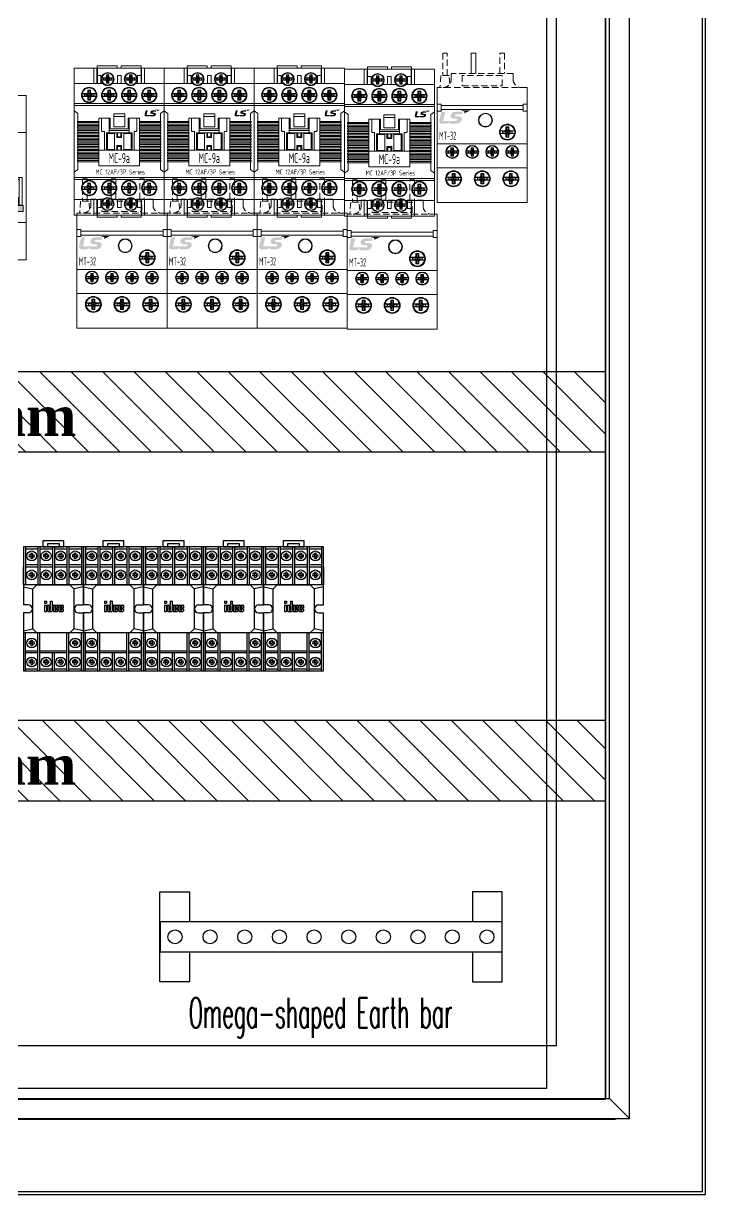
# Model space of a CAD drawing. Header units: millimetres. Extents: x 0 to 3565, y 0 to 2487.
# Drawn here: x 2651 to 2992, y 1185 to 1770 of the extents above; entities that cross this region are included whole.
import ezdxf
from ezdxf.enums import TextEntityAlignment as Align

# ---------------------------------------------------------------- set-up
doc = ezdxf.new("R2010")
doc.units = ezdxf.units.MM
doc.linetypes.add('HIDDEN', pattern=[9.525, 6.35, -3.175])
doc.linetypes.add('SOLID', pattern=[0])
for name, color, linetype in [('2', 2, 'Continuous'), ('DIM', 253, 'Continuous'), ('LAYER1$C$L1', 3, 'SOLID')]:
    doc.layers.add(name, color=color, linetype=linetype)
doc.layers.add('hw_Text', color=7, linetype='Continuous', lineweight=13)
doc.styles.add('RR', font='romans.shx', dxfattribs={"width": 0.5})
doc.styles.add('Tahoma', font='timesbd.ttf', dxfattribs={"height": 50})
doc.styles.add('WD_IEC', font='isocp2.shx')

# ---------------------------------------------------------------- blocks, each defined once
blk = doc.blocks.new('Vis MC LS')
at = {"color": 8, "linetype": 'ByBlock', "lineweight": 9, "ltscale": 0.25}
for points in [[(-1.98, 0.48), (-2.93, 0.48, 0.040624), (-2.97, 0, 0.040624), (-2.93, -0.48), (-1.98, -0.48)], [(1.9, 0.4), (1.98, 0.48), (2.93, 0.48, 0.010278), (2.91, 0.6), (1.1, 0.6, -0.421433), (0.6, 1.1), (0.6, 2.1), (0, 2.1), (-0.6, 2.1), (-0.6, 1.1, -0.421433), (-1.1, 0.6), (-2.91, 0.6, 0.010278), (-2.93, 0.48), (-1.98, 0.48), (-1.9, 0.4), (-1.9, 0), (-1.9, -0.4), (-1.98, -0.48), (-2.93, -0.48, 0.010278), (-2.91, -0.6), (-1.1, -0.6, -0.421433), (-0.6, -1.1), (-0.6, -2.1), (0, -2.1), (0.6, -2.1), (0.6, -1.1, -0.421433), (1.1, -0.6), (2.91, -0.6, 0.010278), (2.93, -0.48), (1.98, -0.48), (1.9, -0.4), (1.9, 0)], [(1.9, 0), (1.9, 0.4), (0.6, 0.4, -0.396442), (0.4, 0.6), (0.4, 1.9), (-0.4, 1.9), (-0.4, 0.6, -0.396442), (-0.6, 0.4), (-1.9, 0.4), (-1.9, 0), (-1.9, -0.4), (-0.6, -0.4, -0.396442), (-0.4, -0.6), (-0.4, -1.9), (0.4, -1.9), (0.4, -0.6, -0.396442), (0.6, -0.4), (1.9, -0.4)], [(2.93, 0.48), (1.98, 0.48), (1.98, -0.48), (2.93, -0.48, 0.040624), (2.97, 0, 0.040624)]]:
    blk.add_lwpolyline(points, format="xyb", close=True, dxfattribs=at)
for points in [[(-1.98, 0.48), (-1.9, 0.4), (1.9, -0.4), (1.98, -0.48), (1.98, 0.48), (1.9, 0.4), (-1.9, -0.4), (-1.98, -0.48), (-1.98, 0.48)], [(-0.6, 2.1), (-0.4, 1.9), (0.4, -1.9), (0.6, -2.1), (-0.6, -2.1), (-0.4, -1.9), (0.4, 1.9), (0.6, 2.1), (-0.6, 2.1)]]:
    blk.add_lwpolyline(points, dxfattribs=at)
for radius in [3.25, 3]:
    blk.add_circle((0, 0), radius, dxfattribs=at)
blk = doc.blocks.new('*U13000')
h = blk.add_hatch(color=152)
edge = h.paths.add_edge_path()
edge.add_spline(control_points=[(8.564, 2.4685), (8.9563, 2.4685), (9.1808, 2.3695), (9.1808, 2.1071), (9.1808, 1.9364), (9.0647, 1.7112), (8.9598, 1.6289), (8.7187, 1.4434), (8.5071, 1.4239), (7.3804, 1.4239), (7.3804, 1.4239), (1.9845, 1.4239), (1.9845, 1.4239), (1.9845, 1.4239), (3.0765, 6), (3.0765, 6), (3.0765, 6), (1.2699, 6), (1.2699, 6), (1.1455, 6), (1.099, 5.9656), (1.0613, 5.8181), (1.0613, 5.8181), (0.0442, 1.6058), (0.0442, 1.6058), (-0.1471, 0.7691), (0.2857, 0), (1.2486, 0), (2.2111, 0), (2.7619, 0), (3.5799, 0), (4.1541, 0), (4.8861, 0.4936), (5.2879, 1.0618), (5.3385, 1.1329), (5.4271, 1.146), (5.3916, 0.9943), (5.3208, 0.6944), (5.236, 0.3324), (5.2144, 0.2429), (5.1738, 0.067), (5.266, 0), (5.3495, 0), (5.3495, 0), (7.4326, 0), (8.0953, 0), (10.4251, 0), (11.3139, 1.1151), (11.4147, 2.4436), (11.4656, 3.1179), (10.9845, 3.6322), (9.6483, 3.6322), (9.6483, 3.6322), (8.9865, 3.6322), (8.6221, 3.6322), (8.2547, 3.6322), (7.8802, 3.7638), (7.8802, 4.0914), (7.8802, 4.4268), (8.308, 4.7296), (8.8585, 4.7296), (8.8585, 4.7296), (11.3596, 4.7296), (11.3596, 4.7296), (11.3596, 4.7296), (11.5587, 5.5206), (11.6019, 5.7037), (11.6558, 5.9342), (11.5877, 6), (11.4182, 6), (11.4182, 6), (8.3288, 6), (8.3288, 6), (6.5328, 6), (5.7269, 4.8013), (5.7269, 3.9445), (5.7269, 3.0871), (6.4178, 2.4697), (8.1984, 2.4697), (8.1984, 2.4697), (8.564, 2.4685), (8.564, 2.4685)], knot_values=[0, 0, 0, 0, 1, 1, 1, 2, 2, 2, 3, 3, 3, 4, 4, 4, 5, 5, 5, 6, 6, 6, 7, 7, 7, 8, 8, 8, 9, 9, 9, 10, 10, 10, 11, 11, 11, 12, 12, 12, 13, 13, 13, 14, 14, 14, 15, 15, 15, 16, 16, 16, 17, 17, 17, 18, 18, 18, 19, 19, 19, 20, 20, 20, 21, 21, 21, 22, 22, 22, 23, 23, 23, 24, 24, 24, 25, 25, 25, 26, 26, 26, 27, 27, 27, 27], degree=3, periodic=0)
h = blk.add_hatch(color=10)
edge = h.paths.add_edge_path()
edge.add_spline(control_points=[(10.5597, 6.7227), (10.5597, 6.7227), (15.5292, 6.7227), (15.5292, 6.7227), (15.5292, 6.7227), (12.5227, 5.194), (12.5227, 5.194), (12.5227, 5.194), (12.6282, 5.6846), (12.6608, 5.831), (12.6957, 5.9856), (12.6412, 6.0887), (12.451, 6.1474), (12.2549, 6.2072), (10.5597, 6.7227), (10.5597, 6.7227)], knot_values=[0, 0, 0, 0, 1, 1, 1, 2, 2, 2, 3, 3, 3, 4, 4, 4, 5, 5, 5, 5], degree=3, periodic=0)
at = {"layer": 'Defpoints', "color": 2, "linetype": 'ByBlock', "lineweight": 9}
blk.add_line((5.7544, 3), (5.7544, 3), dxfattribs=at)
blk = doc.blocks.new('*U449')
at = {"color": 150, "linetype": 'ByBlock', "lineweight": 9, "ltscale": 0.5}
blk.add_line((12.3, -4.3), (32.7, -4.3), dxfattribs=at)
at = {"color": 0, "linetype": 'ByBlock', "lineweight": 18, "ltscale": 0.5}
blk.add_lwpolyline([(45, -36.75), (0, -36.75), (0, 36.75), (45, 36.75)], close=True, dxfattribs=at)
at = {"color": 0, "linetype": 'ByBlock', "lineweight": 9, "ltscale": 0.5}
for points in [[(11.6, 33), (13.4, 33), (13.4, 29), (11.6, 29), (11.6, 36.75), (11.4, 36.75), (11.4, 29), (9.9, 29), (9.9, 36.75)], [(33.4, 33), (31.6, 33), (31.6, 29), (33.4, 29), (33.4, 36.75), (33.6, 36.75), (33.6, 29), (35.1, 29), (35.1, 36.75)], [(12.3, 10.1), (1.64, 10.1), (1.64, 9.5), (12.3, 9.5), (12.3, 8.7), (1.64, 8.7), (1.64, 8.1), (12.3, 8.1), (12.3, 7.3), (1.64, 7.3), (1.64, 6.7), (12.3, 6.7), (12.3, 5.9), (1.64, 5.9), (1.64, 5.3), (12.3, 5.3), (12.3, 4.5), (1.64, 4.5), (1.64, 3.9), (12.3, 3.9), (12.3, 3.1), (1.64, 3.1), (1.64, 2.5), (12.3, 2.5), (12.3, 1.7), (1.64, 1.7), (1.64, 1.1), (12.3, 1.1), (12.3, 0.3), (1.64, 0.3), (1.64, -0.3), (12.3, -0.3), (12.3, -1.1), (1.64, -1.1), (1.64, -1.7), (12.3, -1.7), (12.3, -2.5), (1.64, -2.5), (1.64, -3.1), (12.3, -3.1), (12.3, -3.9), (1.64, -3.9), (1.64, -4.5), (12.3, -4.5), (12.3, -5.3), (1.64, -5.3), (1.64, -5.9), (12.3, -5.9), (12.3, -6.7), (1.64, -6.7), (1.64, -7.3), (12.3, -7.3), (12.3, -8.1), (1.64, -8.1), (1.64, -8.7), (12.3, -8.7), (12.3, -9.5), (1.64, -9.5), (1.64, -10.1), (12.3, -10.1)], [(32.7, 10.1), (43.36, 10.1), (43.36, 9.5), (32.7, 9.5), (32.7, 8.7), (43.36, 8.7), (43.36, 8.1), (32.7, 8.1), (32.7, 7.3), (43.36, 7.3), (43.36, 6.7), (32.7, 6.7), (32.7, 5.9), (43.36, 5.9), (43.36, 5.3), (32.7, 5.3), (32.7, 4.5), (43.36, 4.5), (43.36, 3.9), (32.7, 3.9), (32.7, 3.1), (43.36, 3.1), (43.36, 2.5), (32.7, 2.5), (32.7, 1.7), (43.36, 1.7), (43.36, 1.1), (32.7, 1.1), (32.7, 0.3), (43.36, 0.3), (43.36, -0.3), (32.7, -0.3), (32.7, -1.1), (43.36, -1.1), (43.36, -1.7), (32.7, -1.7), (32.7, -2.5), (43.36, -2.5), (43.36, -3.1), (32.7, -3.1), (32.7, -3.9), (43.36, -3.9), (43.36, -4.5), (32.7, -4.5), (32.7, -5.3), (43.36, -5.3), (43.36, -5.9), (32.7, -5.9), (32.7, -6.7), (43.36, -6.7), (43.36, -7.3), (32.7, -7.3), (32.7, -8.1), (43.36, -8.1), (43.36, -8.7), (32.7, -8.7), (32.7, -9.5), (43.36, -9.5), (43.36, -10.1), (32.7, -10.1)], [(11.6, -33), (13.4, -33), (13.4, -29), (11.6, -29), (11.6, -36.75), (11.4, -36.75), (11.4, -29), (9.9, -29), (9.9, -36.75)], [(33.4, -33), (31.6, -33), (31.6, -29), (33.4, -29), (33.4, -36.75), (33.6, -36.75), (33.6, -29), (35.1, -29), (35.1, -36.75)]]:
    blk.add_lwpolyline(points, dxfattribs=at)
at = {"color": 0, "linetype": 'ByBlock', "lineweight": 18, "ltscale": 0.5}
for points in [[(33.5, 36.75), (33.5, 37.75), (23.5, 37.75), (23.5, 36.75), (21.5, 36.75), (21.5, 37.75), (11.5, 37.75), (11.5, 36.75)], [(33.5, -36.75), (33.5, -37.75), (23.5, -37.75), (23.5, -36.75), (21.5, -36.75), (21.5, -37.75), (11.5, -37.75), (11.5, -36.75)]]:
    blk.add_lwpolyline(points, dxfattribs=at)
at = {"color": 0, "linetype": 'ByBlock', "lineweight": 9, "ltscale": 0.5}
blk.add_lwpolyline([(0, -29), (14.35, -29, -0.426401), (19.05, -29), (21.6, -29), (21.6, -33), (23.4, -33), (23.4, -29), (21.6, -29), (25.95, -29, -0.426401), (30.65, -29), (45, -29), (45, -15.31), (43.16, -14.01), (43.16, -10.1), (43.36, -10.1), (43.36, -9.5), (43.16, -9.5), (43.16, -8.7), (43.36, -8.7), (43.36, -8.1), (43.16, -8.1), (43.16, -7.3), (43.36, -7.3), (43.36, -6.7), (43.16, -6.7), (43.16, -5.9), (43.36, -5.9), (43.36, -5.3), (43.16, -5.3), (43.16, -4.5), (43.36, -4.5), (43.36, -3.9), (43.16, -3.9), (43.16, -3.1), (43.36, -3.1), (43.36, -2.5), (43.16, -2.5), (43.16, -1.7), (43.36, -1.7), (43.36, -1.1), (43.16, -1.1), (43.16, -0.3), (43.36, -0.3), (43.36, 0), (43.36, 0.3), (43.16, 0.3), (43.16, 1.1), (43.36, 1.1), (43.36, 1.7), (43.16, 1.7), (43.16, 2.5), (43.36, 2.5), (43.36, 3.1), (43.16, 3.1), (43.16, 3.9), (43.36, 3.9), (43.36, 4.5), (43.16, 4.5), (43.16, 5.3), (43.36, 5.3), (43.36, 5.9), (43.16, 5.9), (43.16, 6.7), (43.36, 6.7), (43.36, 7.3), (43.16, 7.3), (43.16, 8.1), (43.36, 8.1), (43.36, 8.7), (43.16, 8.7), (43.16, 9.5), (43.36, 9.5), (43.36, 10.1), (43.16, 10.1), (43.16, 14.01), (45, 15.31), (45, 29), (30.65, 29, -0.426401), (25.95, 29), (21.6, 29), (23.4, 29), (23.4, 33), (21.6, 33), (21.6, 29), (19.05, 29, -0.426401), (14.35, 29), (0, 29), (0, 15.31), (1.84, 14.01), (1.84, 10.1), (1.64, 10.1), (1.64, 9.5), (1.84, 9.5), (1.84, 8.7), (1.64, 8.7), (1.64, 8.1), (1.84, 8.1), (1.84, 7.3), (1.64, 7.3), (1.64, 6.7), (1.84, 6.7), (1.84, 5.9), (1.64, 5.9), (1.64, 5.3), (1.84, 5.3), (1.84, 4.5), (1.64, 4.5), (1.64, 3.9), (1.84, 3.9), (1.84, 3.1), (1.64, 3.1), (1.64, 2.5), (1.84, 2.5), (1.84, 1.7), (1.64, 1.7), (1.64, 1.1), (1.84, 1.1), (1.84, 0.3), (1.64, 0.3), (1.64, 0), (1.64, -0.3), (1.84, -0.3), (1.84, -1.1), (1.64, -1.1), (1.64, -1.7), (1.84, -1.7), (1.84, -2.5), (1.64, -2.5), (1.64, -3.1), (1.84, -3.1), (1.84, -3.9), (1.64, -3.9), (1.64, -4.5), (1.84, -4.5), (1.84, -5.3), (1.64, -5.3), (1.64, -5.9), (1.84, -5.9), (1.84, -6.7), (1.64, -6.7), (1.64, -7.3), (1.84, -7.3), (1.84, -8.1), (1.64, -8.1), (1.64, -8.7), (1.84, -8.7), (1.84, -9.5), (1.64, -9.5), (1.64, -10.1), (1.84, -10.1), (1.84, -14.01), (0, -15.31)], format="xyb", close=True, dxfattribs=at)
for points in [[(0, 18), (45, 18), (45, 19), (0, 19)], [(0, -18), (45, -18), (45, -19), (0, -19)]]:
    blk.add_lwpolyline(points, close=True, dxfattribs=at)
at = {"color": 150, "linetype": 'ByBlock', "lineweight": 9, "ltscale": 0.5}
for points in [[(25.25, 12.5), (25.25, 13.9), (19.75, 13.9), (19.75, 12.5), (25.25, 12.5), (25.25, 7.3), (19.75, 7.3), (19.75, 12.5), (25.25, 12.5)], [(17.5, 11.7), (17.5, 4.3), (17.5, 5.5), (27.5, 5.5), (27.5, 4.3), (27.5, 11.7)], [(16.1, -4.3), (16.1, 4.3), (28.9, 4.3), (28.9, -4.3)], [(21.3, 4.3), (21.3, 2), (23.7, 2), (23.7, 4.3)], [(21.7, 4.3), (21.7, 2.4), (23.3, 2.4), (23.3, 4.3)], [(21.3, -4.3), (21.3, -2), (23.7, -2), (23.7, -4.3)], [(23.3, -4.3), (23.3, -2.4), (21.7, -2.4), (21.7, -4.3)]]:
    blk.add_lwpolyline(points, dxfattribs=at)
for points in [[(18, 6.4), (18, 11.7), (12.3, 11.7), (12.3, -12.2), (32.7, -12.2), (32.7, 11.7), (27, 11.7), (27, 6.4)], [(16.6, -4), (20.2, -4), (20.2, 4), (16.6, 4)], [(28.4, -4), (28.4, 4), (24.8, 4), (24.8, -4)]]:
    blk.add_lwpolyline(points, close=True, dxfattribs=at)
blk.add_lwpolyline([(13.65, 11.7), (13.65, 5.5, 0.414214), (14.15, 5), (15.1, 5), (15.1, -4.3), (29.9, -4.3), (29.9, 5), (30.85, 5, 0.414214), (31.35, 5.5), (31.35, 11.7)], format="xyb", dxfattribs=at)
at = {"color": 0, "linetype": 'ByBlock', "lineweight": 9, "ltscale": 0.5}
blk.add_blockref('Vis MC LS', (16.7, 31.25), dxfattribs=at)
at = {"color": 0, "linetype": 'ByBlock', "lineweight": 9, "ltscale": 0.5, "xscale": -1}
blk.add_blockref('Vis MC LS', (28.3, 31.25), dxfattribs=at)
at = {"color": 0, "linetype": 'ByBlock', "lineweight": 9, "ltscale": 0.5}
for name, p, xscale, yscale, zscale in [('Vis MC LS', (7.5, 23.25), 1.184615384615383, 1.184615384615383, 1.184615384615383), ('Vis MC LS', (17.5, 23.25), 1.184615384615383, 1.184615384615383, 1.184615384615383), ('Vis MC LS', (27.5, 23.25), -1.184615384615383, 1.184615384615383, 1.184615384615383), ('Vis MC LS', (37.5, 23.25), -1.184615384615383, 1.184615384615383, 1.184615384615383), ('*U13000', (35.15, 12.55), 0.5, 0.5, 0.5)]:
    blk.add_blockref(name, p, dxfattribs=dict(at, xscale=xscale, yscale=yscale, zscale=zscale))
at = {"color": 0, "linetype": 'ByBlock', "lineweight": 9, "ltscale": 0.5, "yscale": 1.184615384615383, "zscale": 1.184615384615383, "rotation": 180}
for p, xscale in [((7.5, -23.25), -1.184615384615383), ((17.5, -23.25), -1.184615384615383), ((27.5, -23.25), 1.184615384615383), ((37.5, -23.25), 1.184615384615383)]:
    blk.add_blockref('Vis MC LS', p, dxfattribs=dict(at, xscale=xscale))
at = {"color": 0, "linetype": 'ByBlock', "lineweight": 9, "ltscale": 0.5, "xscale": -1, "rotation": 180}
blk.add_blockref('Vis MC LS', (16.7, -31.25), dxfattribs=at)
at = {"color": 0, "linetype": 'ByBlock', "lineweight": 9, "ltscale": 0.5, "rotation": 180}
blk.add_blockref('Vis MC LS', (28.3, -31.25), dxfattribs=at)
at = {"color": 8, "linetype": 'ByBlock', "lineweight": 9, "ltscale": 0.5, "style": 'WD_IEC', "width": 0.75}
blk.add_text('MC 12AF/3P Series', height=2.5, dxfattribs=at).set_placement((23, -15.2), align=Align.MIDDLE_CENTER)
at = {"color": 1, "linetype": 'ByBlock', "lineweight": -2, "ltscale": 0.5, "style": 'WD_IEC', "width": 0.5, "flags": 12}
blk.add_attdef('TYPE', text='', height=5, dxfattribs=at).set_placement((22.5, -8.25), align=Align.MIDDLE_CENTER)
blk = doc.blocks.new('*U442')
h = blk.add_hatch(color=152)
edge = h.paths.add_edge_path()
edge.add_spline(control_points=[(8.564, 2.4685), (8.9563, 2.4685), (9.1808, 2.3695), (9.1808, 2.1071), (9.1808, 1.9364), (9.0647, 1.7112), (8.9598, 1.6289), (8.7187, 1.4434), (8.5071, 1.4239), (7.3804, 1.4239), (7.3804, 1.4239), (1.9845, 1.4239), (1.9845, 1.4239), (1.9845, 1.4239), (3.0765, 6), (3.0765, 6), (3.0765, 6), (1.2699, 6), (1.2699, 6), (1.1455, 6), (1.099, 5.9656), (1.0613, 5.8181), (1.0613, 5.8181), (0.0442, 1.6058), (0.0442, 1.6058), (-0.1471, 0.7691), (0.2857, 0), (1.2486, 0), (2.2111, 0), (2.7619, 0), (3.5799, 0), (4.1541, 0), (4.8861, 0.4936), (5.2879, 1.0618), (5.3385, 1.1329), (5.4271, 1.146), (5.3916, 0.9943), (5.3208, 0.6944), (5.236, 0.3324), (5.2144, 0.2429), (5.1738, 0.067), (5.266, 0), (5.3495, 0), (5.3495, 0), (7.4326, 0), (8.0953, 0), (10.4251, 0), (11.3139, 1.1151), (11.4147, 2.4436), (11.4656, 3.1179), (10.9845, 3.6322), (9.6483, 3.6322), (9.6483, 3.6322), (8.9865, 3.6322), (8.6221, 3.6322), (8.2547, 3.6322), (7.8802, 3.7638), (7.8802, 4.0914), (7.8802, 4.4268), (8.308, 4.7296), (8.8585, 4.7296), (8.8585, 4.7296), (11.3596, 4.7296), (11.3596, 4.7296), (11.3596, 4.7296), (11.5587, 5.5206), (11.6019, 5.7037), (11.6558, 5.9342), (11.5877, 6), (11.4182, 6), (11.4182, 6), (8.3288, 6), (8.3288, 6), (6.5328, 6), (5.7269, 4.8013), (5.7269, 3.9445), (5.7269, 3.0871), (6.4178, 2.4697), (8.1984, 2.4697), (8.1984, 2.4697), (8.564, 2.4685), (8.564, 2.4685)], knot_values=[0, 0, 0, 0, 1, 1, 1, 2, 2, 2, 3, 3, 3, 4, 4, 4, 5, 5, 5, 6, 6, 6, 7, 7, 7, 8, 8, 8, 9, 9, 9, 10, 10, 10, 11, 11, 11, 12, 12, 12, 13, 13, 13, 14, 14, 14, 15, 15, 15, 16, 16, 16, 17, 17, 17, 18, 18, 18, 19, 19, 19, 20, 20, 20, 21, 21, 21, 22, 22, 22, 23, 23, 23, 24, 24, 24, 25, 25, 25, 26, 26, 26, 27, 27, 27, 27], degree=3, periodic=0)
h = blk.add_hatch(color=10)
edge = h.paths.add_edge_path()
edge.add_spline(control_points=[(10.5597, 6.7227), (10.5597, 6.7227), (15.5292, 6.7227), (15.5292, 6.7227), (15.5292, 6.7227), (12.5227, 5.194), (12.5227, 5.194), (12.5227, 5.194), (12.6282, 5.6846), (12.6608, 5.831), (12.6957, 5.9856), (12.6412, 6.0887), (12.451, 6.1474), (12.2549, 6.2072), (10.5597, 6.7227), (10.5597, 6.7227)], knot_values=[0, 0, 0, 0, 1, 1, 1, 2, 2, 2, 3, 3, 3, 4, 4, 4, 5, 5, 5, 5], degree=3, periodic=0)
at = {"layer": 'Defpoints', "color": 2, "linetype": 'ByBlock', "lineweight": 9}
blk.add_line((5.7544, 3), (5.7544, 3), dxfattribs=at)
blk = doc.blocks.new('*U450')
at = {"color": 250, "linetype": 'HIDDEN', "lineweight": 9, "ltscale": 0.5}
for points in [[(5.05, 7), (5.05, 18.15), (2.75, 18.15), (2.75, 7)], [(19.35, 18.15), (19.35, 8), (19.35, 18.15), (17.05, 18.15), (17.05, 8), (17.05, 18.15)], [(31.35, 8), (31.35, 18.15), (33.65, 18.15), (33.65, 8)], [(6.29, 2.76), (5.95, 7), (1.85, 7), (1.37, 1)], [(45, 0), (45, 1), (0, 1), (0, 0)]]:
    blk.add_lwpolyline(points, dxfattribs=at)
blk.add_lwpolyline([(42, 1, -0.414214), (38, 5), (38, 8), (7, 8), (7, 5, -0.414214), (3, 1)], format="xyb", dxfattribs=at)
blk.add_lwpolyline([(12.5, 1.84), (32.5, 1.84), (32.5, 7.05), (12.5, 7.05)], close=True, dxfattribs=at)
at = {"color": 0, "linetype": 'ByBlock', "lineweight": 18}
blk.add_lwpolyline([(0, 0), (0, -56.4), (45, -56.4), (45, 0)], dxfattribs=at)
for points in [[(0.3, -10.75), (2, -10.75), (2, -7.25), (0.3, -7.25, 0.414214), (0, -7.55), (0, -10.45, 0.414214)], [(44.7, -10.75), (43, -10.75), (43, -7.25), (44.7, -7.25, -0.414214), (45, -7.55), (45, -10.45, -0.414214)]]:
    blk.add_lwpolyline(points, format="xyb", close=True, dxfattribs=at)
for points in [[(2, -10), (43, -10), (43, -8), (2, -8)], [(0, -39.1), (45, -39.1), (45, -27.1), (0, -27.1)]]:
    blk.add_lwpolyline(points, close=True, dxfattribs=at)
at = {"color": 8, "linetype": 'ByBlock', "lineweight": 9}
for radius in [3.5, 3.25]:
    blk.add_circle((24.1, -15.3), radius, dxfattribs=at)
at = {"color": 0, "linetype": 'ByBlock', "lineweight": 18}
blk.add_blockref('*U442', (1, -17.1), dxfattribs=at)
at = {"lineweight": 9, "xscale": 1.230769230769225, "yscale": 1.230769230769225, "zscale": 1.230769230769225}
for p in [(35.1, -21.3), (8.2, -44.6), (22.5, -44.6), (36.8, -44.6)]:
    blk.add_blockref('Vis MC LS', p, dxfattribs=at)
at = {"lineweight": 9}
for p in [(7.5, -31.2), (17.5, -31.2), (27.5, -31.2), (37.5, -31.2)]:
    blk.add_blockref('Vis MC LS', p, dxfattribs=at)
at = {"color": 1, "linetype": 'ByBlock', "lineweight": 18, "style": 'WD_IEC', "width": 0.5, "flags": 12}
blk.add_attdef('TYPE', (1, -25.1), '', height=4, dxfattribs=at)
blk = doc.blocks.new('*U481')
at = {"ltscale": 100}
h = blk.add_hatch(dxfattribs=at)
h.set_pattern_fill('ANSI31', color=253, scale=3.5, angle=-90, style=0)
h.set_pattern_definition([(315, (295, -0.0001), (7.85772, 7.85772), [])])
h.paths.add_polyline_path([(-102.5, 40), (-102.5, 0), (597.5, 0), (597.5, 40)])
at = {"color": 253, "ltscale": 150}
blk.add_lwpolyline([(-102.5, 40), (-102.5, 0), (597.5, 0), (597.5, 40)], close=True, dxfattribs=at)
at = {"color": 253, "ltscale": 5, "style": 'Tahoma'}
blk.add_attdef('SIZE2', text='', height=20, dxfattribs=at).set_placement((247.5, 18), align=Align.MIDDLE_CENTER)
blk = doc.blocks.new('*U458')
for p, q in [((-8433.69, 41763.3), (-8433.69, 41744.3)), ((-8427.44, 41763.3), (-8427.44, 41744.3)), ((-8426.44, 41763.3), (-8426.44, 41744.3)), ((-8420.19, 41763.3), (-8420.19, 41744.3)), ((-8419.19, 41763.3), (-8419.19, 41744.3)), ((-8412.94, 41763.3), (-8412.94, 41744.3)), ((-8411.94, 41763.3), (-8411.94, 41744.3)), ((-8405.69, 41763.3), (-8405.69, 41744.3)), ((-8427.44, 41754.3), (-8433.69, 41754.3)), ((-8420.19, 41754.3), (-8426.44, 41754.3)), ((-8412.94, 41754.3), (-8419.19, 41754.3)), ((-8405.69, 41754.3), (-8411.94, 41754.3)), ((-8404.69, 41744.3), (-8434.69, 41744.3)), ((-8432.19, 41734.3), (-8434.69, 41734.3)), ((-8434.69, 41732.3), (-8434.69, 41732.3)), ((-8432.19, 41730.3), (-8434.69, 41730.3)), ((-8407.19, 41734.3), (-8404.69, 41734.3)), ((-8407.19, 41730.3), (-8404.69, 41730.3)), ((-8404.69, 41732.3), (-8404.69, 41732.3)), ((-8404.69, 41720.3), (-8434.69, 41720.3)), ((-8433.69, 41701.3), (-8433.69, 41720.3)), ((-8427.44, 41701.3), (-8427.44, 41720.3)), ((-8426.44, 41701.3), (-8426.44, 41720.3)), ((-8412.94, 41701.3), (-8412.94, 41720.3)), ((-8411.94, 41701.3), (-8411.94, 41720.3)), ((-8405.69, 41701.3), (-8405.69, 41720.3)), ((-8427.44, 41710.3), (-8433.69, 41710.3)), ((-8412.94, 41710.3), (-8426.44, 41710.3)), ((-8420.19, 41701.3), (-8420.19, 41710.3)), ((-8419.19, 41701.3), (-8419.19, 41710.3)), ((-8405.69, 41710.3), (-8411.94, 41710.3))]:
    blk.add_line(p, q)
at = {"color": 251, "linetype": 'Continuous', "true_color": 0x636466}
for p, q in [((-8431.05, 41759.29), (-8431.83, 41759.29)), ((-8431.05, 41759.29), (-8431.05, 41760.07)), ((-8430.07, 41759.29), (-8431.05, 41759.29)), ((-8431.05, 41759.29), (-8431.05, 41758.31)), ((-8430.07, 41759.29), (-8430.07, 41760.07)), ((-8430.07, 41759.29), (-8429.29, 41759.29)), ((-8430.07, 41759.29), (-8430.07, 41758.31)), ((-8423.8, 41759.29), (-8424.58, 41759.29)), ((-8423.8, 41759.29), (-8423.8, 41760.07)), ((-8422.82, 41759.29), (-8423.8, 41759.29)), ((-8423.8, 41759.29), (-8423.8, 41758.31)), ((-8422.82, 41759.29), (-8422.82, 41760.07)), ((-8422.82, 41759.29), (-8422.04, 41759.29)), ((-8422.82, 41759.29), (-8422.82, 41758.31)), ((-8416.55, 41759.29), (-8417.33, 41759.29)), ((-8416.55, 41759.29), (-8416.55, 41760.07)), ((-8415.57, 41759.29), (-8416.55, 41759.29)), ((-8416.55, 41759.29), (-8416.55, 41758.31)), ((-8415.57, 41759.29), (-8415.57, 41760.07)), ((-8415.57, 41759.29), (-8414.79, 41759.29)), ((-8415.57, 41759.29), (-8415.57, 41758.31)), ((-8409.3, 41759.29), (-8410.08, 41759.29)), ((-8409.3, 41759.29), (-8409.3, 41760.07)), ((-8408.32, 41759.29), (-8409.3, 41759.29)), ((-8409.3, 41759.29), (-8409.3, 41758.31)), ((-8408.32, 41759.29), (-8408.32, 41760.07)), ((-8408.32, 41759.29), (-8407.54, 41759.29)), ((-8408.32, 41759.29), (-8408.32, 41758.31)), ((-8431.05, 41758.31), (-8431.83, 41758.31)), ((-8431.05, 41758.31), (-8431.05, 41757.53)), ((-8430.07, 41758.31), (-8431.05, 41758.31)), ((-8430.07, 41758.31), (-8430.07, 41757.53)), ((-8430.07, 41758.31), (-8429.29, 41758.31)), ((-8423.8, 41758.31), (-8424.58, 41758.31)), ((-8422.82, 41758.31), (-8423.8, 41758.31)), ((-8423.8, 41758.31), (-8423.8, 41757.53)), ((-8422.82, 41758.31), (-8422.82, 41757.53)), ((-8422.82, 41758.31), (-8422.04, 41758.31)), ((-8416.55, 41758.31), (-8417.33, 41758.31)), ((-8415.57, 41758.31), (-8416.55, 41758.31)), ((-8416.55, 41758.31), (-8416.55, 41757.53)), ((-8415.57, 41758.31), (-8415.57, 41757.53)), ((-8415.57, 41758.31), (-8414.79, 41758.31)), ((-8409.3, 41758.31), (-8410.08, 41758.31)), ((-8409.3, 41758.31), (-8409.3, 41757.53)), ((-8408.32, 41758.31), (-8409.3, 41758.31)), ((-8408.32, 41758.31), (-8407.54, 41758.31)), ((-8408.32, 41758.31), (-8408.32, 41757.53)), ((-8431.05, 41749.79), (-8431.83, 41749.79)), ((-8431.05, 41748.81), (-8431.83, 41748.81)), ((-8431.05, 41749.79), (-8431.05, 41750.57)), ((-8431.05, 41749.79), (-8431.05, 41748.81)), ((-8430.07, 41749.79), (-8431.05, 41749.79)), ((-8431.05, 41748.81), (-8431.05, 41748.03)), ((-8430.07, 41748.81), (-8431.05, 41748.81)), ((-8430.07, 41749.79), (-8430.07, 41750.57)), ((-8430.07, 41749.79), (-8429.29, 41749.79)), ((-8430.07, 41749.79), (-8430.07, 41748.81)), ((-8430.07, 41748.81), (-8430.07, 41748.03)), ((-8430.07, 41748.81), (-8429.29, 41748.81)), ((-8423.8, 41749.79), (-8424.58, 41749.79)), ((-8423.8, 41748.81), (-8424.58, 41748.81)), ((-8423.8, 41749.79), (-8423.8, 41750.57)), ((-8422.82, 41749.79), (-8423.8, 41749.79)), ((-8423.8, 41749.79), (-8423.8, 41748.81)), ((-8422.82, 41748.81), (-8423.8, 41748.81)), ((-8423.8, 41748.81), (-8423.8, 41748.03)), ((-8422.82, 41749.79), (-8422.82, 41750.57)), ((-8422.82, 41749.79), (-8422.04, 41749.79)), ((-8422.82, 41749.79), (-8422.82, 41748.81)), ((-8422.82, 41748.81), (-8422.82, 41748.03)), ((-8422.82, 41748.81), (-8422.04, 41748.81)), ((-8416.55, 41749.79), (-8417.33, 41749.79)), ((-8416.55, 41748.81), (-8417.33, 41748.81)), ((-8416.55, 41749.79), (-8416.55, 41750.57)), ((-8415.57, 41749.79), (-8416.55, 41749.79)), ((-8416.55, 41749.79), (-8416.55, 41748.81)), ((-8415.57, 41748.81), (-8416.55, 41748.81)), ((-8416.55, 41748.81), (-8416.55, 41748.03)), ((-8415.57, 41749.79), (-8415.57, 41750.57)), ((-8415.57, 41749.79), (-8414.79, 41749.79)), ((-8415.57, 41749.79), (-8415.57, 41748.81)), ((-8415.57, 41748.81), (-8415.57, 41748.03)), ((-8415.57, 41748.81), (-8414.79, 41748.81)), ((-8409.3, 41749.79), (-8410.08, 41749.79)), ((-8409.3, 41748.81), (-8410.08, 41748.81)), ((-8409.3, 41749.79), (-8409.3, 41750.57)), ((-8409.3, 41749.79), (-8409.3, 41748.81)), ((-8408.32, 41749.79), (-8409.3, 41749.79)), ((-8409.3, 41748.81), (-8409.3, 41748.03)), ((-8408.32, 41748.81), (-8409.3, 41748.81)), ((-8408.32, 41749.79), (-8408.32, 41750.57)), ((-8408.32, 41749.79), (-8407.54, 41749.79)), ((-8408.32, 41749.79), (-8408.32, 41748.81)), ((-8408.32, 41748.81), (-8407.54, 41748.81)), ((-8408.32, 41748.81), (-8408.32, 41748.03)), ((-8431.05, 41715.79), (-8431.83, 41715.79)), ((-8431.05, 41714.81), (-8431.83, 41714.81)), ((-8431.05, 41715.79), (-8431.05, 41716.57)), ((-8431.05, 41714.81), (-8431.05, 41715.79)), ((-8430.07, 41715.79), (-8431.05, 41715.79)), ((-8431.05, 41714.81), (-8431.05, 41714.03)), ((-8430.07, 41714.81), (-8431.05, 41714.81)), ((-8430.07, 41715.79), (-8430.07, 41716.57)), ((-8430.07, 41715.79), (-8429.29, 41715.79)), ((-8430.07, 41714.81), (-8430.07, 41715.79)), ((-8430.07, 41714.81), (-8430.07, 41714.03)), ((-8430.07, 41714.81), (-8429.29, 41714.81)), ((-8409.3, 41715.79), (-8410.08, 41715.79)), ((-8409.3, 41714.81), (-8410.08, 41714.81)), ((-8409.3, 41715.79), (-8409.3, 41716.57)), ((-8409.3, 41714.81), (-8409.3, 41715.79)), ((-8408.32, 41715.79), (-8409.3, 41715.79)), ((-8409.3, 41714.81), (-8409.3, 41714.03)), ((-8408.32, 41714.81), (-8409.3, 41714.81)), ((-8408.32, 41715.79), (-8408.32, 41716.57)), ((-8408.32, 41715.79), (-8407.54, 41715.79)), ((-8408.32, 41714.81), (-8408.32, 41715.79)), ((-8408.32, 41714.81), (-8408.32, 41714.03)), ((-8408.32, 41714.81), (-8407.54, 41714.81)), ((-8431.05, 41706.29), (-8431.83, 41706.29)), ((-8431.05, 41706.29), (-8431.05, 41707.07)), ((-8431.05, 41705.31), (-8431.05, 41706.29)), ((-8430.07, 41706.29), (-8431.05, 41706.29)), ((-8430.07, 41706.29), (-8430.07, 41707.07)), ((-8430.07, 41706.29), (-8429.29, 41706.29)), ((-8430.07, 41705.31), (-8430.07, 41706.29)), ((-8423.8, 41706.29), (-8424.58, 41706.29)), ((-8423.8, 41706.29), (-8423.8, 41707.07)), ((-8422.82, 41706.29), (-8423.8, 41706.29)), ((-8423.8, 41705.31), (-8423.8, 41706.29)), ((-8422.82, 41706.29), (-8422.82, 41707.07)), ((-8422.82, 41706.29), (-8422.04, 41706.29)), ((-8422.82, 41705.31), (-8422.82, 41706.29)), ((-8416.55, 41706.29), (-8417.33, 41706.29)), ((-8416.55, 41706.29), (-8416.55, 41707.07)), ((-8415.57, 41706.29), (-8416.55, 41706.29)), ((-8416.55, 41705.31), (-8416.55, 41706.29)), ((-8415.57, 41706.29), (-8415.57, 41707.07)), ((-8415.57, 41706.29), (-8414.79, 41706.29)), ((-8415.57, 41705.31), (-8415.57, 41706.29)), ((-8409.3, 41706.29), (-8410.08, 41706.29)), ((-8409.3, 41706.29), (-8409.3, 41707.07)), ((-8409.3, 41705.31), (-8409.3, 41706.29)), ((-8408.32, 41706.29), (-8409.3, 41706.29)), ((-8408.32, 41706.29), (-8408.32, 41707.07)), ((-8408.32, 41706.29), (-8407.54, 41706.29)), ((-8408.32, 41705.31), (-8408.32, 41706.29)), ((-8431.05, 41705.31), (-8431.83, 41705.31)), ((-8431.05, 41705.31), (-8431.05, 41704.53)), ((-8430.07, 41705.31), (-8431.05, 41705.31)), ((-8430.07, 41705.31), (-8430.07, 41704.53)), ((-8430.07, 41705.31), (-8429.29, 41705.31)), ((-8423.8, 41705.31), (-8424.58, 41705.31)), ((-8423.8, 41705.31), (-8423.8, 41704.53)), ((-8422.82, 41705.31), (-8423.8, 41705.31)), ((-8422.82, 41705.31), (-8422.82, 41704.53)), ((-8422.82, 41705.31), (-8422.04, 41705.31)), ((-8416.55, 41705.31), (-8417.33, 41705.31)), ((-8415.57, 41705.31), (-8416.55, 41705.31)), ((-8416.55, 41705.31), (-8416.55, 41704.53)), ((-8415.57, 41705.31), (-8415.57, 41704.53)), ((-8415.57, 41705.31), (-8414.79, 41705.31)), ((-8409.3, 41705.31), (-8410.08, 41705.31)), ((-8409.3, 41705.31), (-8409.3, 41704.53)), ((-8408.32, 41705.31), (-8409.3, 41705.31)), ((-8408.32, 41705.31), (-8408.32, 41704.53)), ((-8408.32, 41705.31), (-8407.54, 41705.31))]:
    blk.add_line(p, q, dxfattribs=at)
at = {"color": 4}
for p, q in [((-8434.69, 41743.3), (-8429.94, 41742.3)), ((-8404.69, 41743.3), (-8409.44, 41742.3)), ((-8434.69, 41721.3), (-8429.94, 41722.3)), ((-8404.69, 41721.3), (-8409.44, 41722.3))]:
    blk.add_line(p, q, dxfattribs=at)
for points in [[(-8424.94, 41763.3), (-8414.44, 41763.3), (-8414.44, 41766.3), (-8424.94, 41766.3)], [(-8422.69, 41763.3), (-8416.69, 41763.3), (-8416.69, 41764.8), (-8422.69, 41764.8)], [(-8427.94, 41744.3), (-8411.44, 41744.3), (-8409.44, 41742.3), (-8409.44, 41722.3), (-8411.44, 41720.3), (-8427.94, 41720.3), (-8429.94, 41722.3), (-8429.94, 41742.3)]]:
    blk.add_lwpolyline(points, close=True, dxfattribs=at)
for points in [[(-8404.69, 41734.3), (-8404.69, 41763.3), (-8434.69, 41763.3), (-8434.69, 41734.3)], [(-8433.69, 41762.3), (-8427.44, 41762.3)], [(-8426.44, 41762.3), (-8420.19, 41762.3)], [(-8419.19, 41762.3), (-8412.94, 41762.3)], [(-8411.94, 41762.3), (-8405.69, 41762.3)], [(-8404.69, 41753.3), (-8404.69, 41744.3), (-8434.69, 41744.3), (-8434.69, 41753.3)], [(-8433.69, 41753.3), (-8427.44, 41753.3)], [(-8426.44, 41753.3), (-8420.19, 41753.3)], [(-8419.19, 41753.3), (-8412.94, 41753.3)], [(-8411.94, 41753.3), (-8405.69, 41753.3)], [(-8434.69, 41730.3), (-8434.69, 41701.3), (-8404.69, 41701.3), (-8404.69, 41730.3)], [(-8404.69, 41711.3), (-8404.69, 41720.3), (-8434.69, 41720.3), (-8434.69, 41711.3)], [(-8433.69, 41711.3), (-8427.44, 41711.3)], [(-8426.44, 41711.3), (-8412.94, 41711.3)], [(-8411.94, 41711.3), (-8405.69, 41711.3)], [(-8433.69, 41702.3), (-8427.44, 41702.3)], [(-8426.44, 41702.3), (-8420.19, 41702.3)], [(-8419.19, 41702.3), (-8412.94, 41702.3)], [(-8411.94, 41702.3), (-8405.69, 41702.3)]]:
    blk.add_lwpolyline(points)
at = {"color": 251, "linetype": 'Continuous', "true_color": 0x636466}
for centre in [(-8430.56, 41758.8), (-8423.31, 41758.8), (-8416.06, 41758.8), (-8408.81, 41758.8), (-8430.56, 41749.3), (-8423.31, 41749.3), (-8416.06, 41749.3), (-8408.81, 41749.3), (-8430.56, 41715.3), (-8408.81, 41715.3), (-8430.56, 41705.8), (-8423.31, 41705.8), (-8416.06, 41705.8), (-8408.81, 41705.8)]:
    blk.add_circle(centre, 2.46, dxfattribs=at)
for centre, start, end in [((-8430.56, 41758.8), 158.83771, 201.16229), ((-8430.56, 41758.8), 68.83771, 111.16229), ((-8430.56, 41758.8), 338.83771, 21.16229), ((-8423.31, 41758.8), 158.83771, 201.16229), ((-8423.31, 41758.8), 68.83771, 111.16229), ((-8423.31, 41758.8), 338.83771, 21.16229), ((-8416.06, 41758.8), 158.83771, 201.16229), ((-8416.06, 41758.8), 68.83771, 111.16229), ((-8416.06, 41758.8), 338.83771, 21.16229), ((-8408.81, 41758.8), 158.83771, 201.16229), ((-8408.81, 41758.8), 68.83771, 111.16229), ((-8408.81, 41758.8), 338.83771, 21.16229), ((-8430.56, 41758.8), 248.83771, 291.16229), ((-8423.31, 41758.8), 248.83771, 291.16229), ((-8416.06, 41758.8), 248.83771, 291.16229), ((-8408.81, 41758.8), 248.83771, 291.16229), ((-8430.56, 41749.3), 158.83771, 201.16229), ((-8430.56, 41749.3), 68.83771, 111.16229), ((-8430.56, 41749.3), 248.83771, 291.16229), ((-8430.56, 41749.3), 338.83771, 21.16229), ((-8423.31, 41749.3), 158.83771, 201.16229), ((-8423.31, 41749.3), 68.83771, 111.16229), ((-8423.31, 41749.3), 248.83771, 291.16229), ((-8423.31, 41749.3), 338.83771, 21.16229), ((-8416.06, 41749.3), 158.83771, 201.16229), ((-8416.06, 41749.3), 68.83771, 111.16229), ((-8416.06, 41749.3), 248.83771, 291.16229), ((-8416.06, 41749.3), 338.83771, 21.16229), ((-8408.81, 41749.3), 158.83771, 201.16229), ((-8408.81, 41749.3), 68.83771, 111.16229), ((-8408.81, 41749.3), 248.83771, 291.16229), ((-8408.81, 41749.3), 338.83771, 21.16229), ((-8430.56, 41715.3), 158.83771, 201.16229), ((-8430.56, 41715.3), 68.83771, 111.16229), ((-8430.56, 41715.3), 248.83771, 291.16229), ((-8430.56, 41715.3), 338.83771, 21.16229), ((-8408.81, 41715.3), 158.83771, 201.16229), ((-8408.81, 41715.3), 68.83771, 111.16229), ((-8408.81, 41715.3), 248.83771, 291.16229), ((-8408.81, 41715.3), 338.83771, 21.16229), ((-8430.56, 41705.8), 158.83771, 201.16229), ((-8430.56, 41705.8), 68.83771, 111.16229), ((-8430.56, 41705.8), 338.83771, 21.16229), ((-8423.31, 41705.8), 158.83771, 201.16229), ((-8423.31, 41705.8), 68.83771, 111.16229), ((-8423.31, 41705.8), 338.83771, 21.16229), ((-8416.06, 41705.8), 158.83771, 201.16229), ((-8416.06, 41705.8), 68.83771, 111.16229), ((-8416.06, 41705.8), 338.83771, 21.16229), ((-8408.81, 41705.8), 158.83771, 201.16229), ((-8408.81, 41705.8), 68.83771, 111.16229), ((-8408.81, 41705.8), 338.83771, 21.16229), ((-8430.56, 41705.8), 248.83771, 291.16229), ((-8423.31, 41705.8), 248.83771, 291.16229), ((-8416.06, 41705.8), 248.83771, 291.16229), ((-8408.81, 41705.8), 248.83771, 291.16229)]:
    blk.add_arc(centre, 1.36, start, end, dxfattribs=at)
for centre, start, end in [((-8432.19, 41732.3), 270, 90), ((-8407.19, 41732.3), 90, 270)]:
    blk.add_arc(centre, 2, start, end)
at = {"layer": 'LAYER1$C$L1', "color": 4}
for p, q in [((-8424.22, 41736.17), (-8424.22, 41735.17)), ((-8424.19, 41736.19), (-8423.25, 41736.19)), ((-8423.23, 41736.17), (-8423.23, 41735.17)), ((-8421.28, 41736.17), (-8421.28, 41734.19)), ((-8421.25, 41736.19), (-8420.43, 41736.19)), ((-8420.4, 41736.17), (-8420.4, 41731.11)), ((-8424.22, 41735.17), (-8423.23, 41735.17)), ((-8424.22, 41734.19), (-8424.22, 41731.11)), ((-8424.22, 41734.19), (-8423.23, 41734.19)), ((-8424.19, 41731.08), (-8423.25, 41731.08)), ((-8423.23, 41734.19), (-8423.23, 41731.11)), ((-8422.69, 41733.93), (-8422.69, 41731.34)), ((-8422.43, 41734.19), (-8421.28, 41734.19)), ((-8422.43, 41731.08), (-8420.43, 41731.08)), ((-8421.81, 41733.52), (-8421.81, 41731.75)), ((-8421.28, 41733.52), (-8421.28, 41731.75)), ((-8419.86, 41733.93), (-8419.86, 41731.34)), ((-8419.6, 41734.19), (-8417.84, 41734.19)), ((-8419.6, 41731.08), (-8417.84, 41731.08)), ((-8418.99, 41733.52), (-8418.99, 41732.9)), ((-8418.99, 41732.9), (-8418.45, 41732.9)), ((-8418.99, 41732.73), (-8418.99, 41731.75)), ((-8418.99, 41732.73), (-8417.57, 41732.73)), ((-8418.45, 41733.52), (-8418.45, 41732.9)), ((-8418.45, 41732.19), (-8417.57, 41732.19)), ((-8418.45, 41732.19), (-8418.45, 41731.75)), ((-8417.57, 41733.93), (-8417.57, 41732.73)), ((-8417.57, 41732.19), (-8417.57, 41731.34)), ((-8417.04, 41733.93), (-8417.04, 41731.34)), ((-8416.78, 41734.19), (-8415.01, 41734.19)), ((-8416.78, 41731.08), (-8415.01, 41731.08)), ((-8416.16, 41733.52), (-8416.16, 41731.75)), ((-8415.63, 41733.52), (-8415.63, 41732.9)), ((-8415.63, 41732.9), (-8414.75, 41732.9)), ((-8415.63, 41732.37), (-8414.75, 41732.37)), ((-8415.63, 41732.37), (-8415.63, 41731.75)), ((-8414.75, 41733.93), (-8414.75, 41732.9)), ((-8414.75, 41732.37), (-8414.75, 41731.34))]:
    blk.add_line(p, q, dxfattribs=at)
for centre, radius, start, end in [((-8424.19, 41736.17), 0.0269, 89.99993, 179.99996), ((-8423.25, 41736.17), 0.0269, 0, 89.99993), ((-8421.25, 41736.17), 0.0269, 89.99993, 179.99996), ((-8420.43, 41736.17), 0.0269, 0, 89.99993), ((-8424.19, 41731.11), 0.0269, 179.99996, 270), ((-8423.25, 41731.11), 0.0269, 270.00007, 0), ((-8422.43, 41733.93), 0.262, 89.99993, 179.99996), ((-8422.43, 41731.34), 0.262, 179.99996, 270), ((-8421.54, 41733.52), 0.267, 0, 179.99996), ((-8421.54, 41731.75), 0.267, 179.99996, 359.99998), ((-8420.43, 41731.11), 0.0269, 270.00007, 0), ((-8419.6, 41733.93), 0.262, 89.99993, 179.99996), ((-8419.6, 41731.34), 0.262, 179.99996, 270), ((-8418.72, 41733.52), 0.267, 0, 179.99996), ((-8418.72, 41731.75), 0.267, 179.99996, 359.99998), ((-8417.84, 41733.93), 0.262, 0, 89.99993), ((-8417.84, 41731.34), 0.262, 270.00007, 0), ((-8416.78, 41733.93), 0.262, 89.99993, 179.99996), ((-8416.78, 41731.34), 0.262, 179.99996, 270), ((-8415.89, 41733.52), 0.267, 0, 179.99996), ((-8415.89, 41731.75), 0.267, 179.99996, 359.99998), ((-8415.01, 41733.93), 0.262, 0, 89.99993), ((-8415.01, 41731.34), 0.262, 270.00007, 0)]:
    blk.add_arc(centre, radius, start, end, dxfattribs=at)
blk = doc.blocks.new('*U12926')
at = {"color": 20, "linetype": 'ByBlock', "lineweight": 9, "const_width": 0.5}
for points in [[(-1.41, 1.41), (1.41, -1.41)], [(-1.41, -1.41), (1.41, 1.41)]]:
    blk.add_lwpolyline(points, dxfattribs=at)
blk = doc.blocks.new('*U470')
at = {"linetype": 'ByBlock', "lineweight": 9}
h = blk.add_hatch(color=254, dxfattribs=at)
h.dxf.hatch_style = 1
h.paths.add_polyline_path([(14.25, -14), (14.25, -10), (3.75, -10), (3.75, -14)])
h = blk.add_hatch(color=254, dxfattribs=at)
h.dxf.hatch_style = 1
h.paths.add_polyline_path([(32.25, -14), (32.25, -10), (21.75, -10), (21.75, -14)])
h = blk.add_hatch(color=253, dxfattribs=at)
h.dxf.hatch_style = 1
h.paths.add_polyline_path([(34.5, -17), (34.5, -14), (1.5, -14), (1.5, -17)])
at = {"color": 0, "linetype": 'ByBlock', "lineweight": 9}
for p, q in [((18, 22.5), (18, 41)), ((18, -22.5), (18, -41))]:
    blk.add_line(p, q, dxfattribs=at)
at = {"color": 0, "linetype": 'ByBlock', "lineweight": 18}
for points in [[(0, -41), (36, -41), (36, 41), (0, 41)], [(0, -22.5), (36, -22.5), (36, 22.5), (0, 22.5)]]:
    blk.add_lwpolyline(points, close=True, dxfattribs=at)
at = {"color": 0, "linetype": 'ByBlock', "lineweight": 9}
for points in [[(14.5, -1), (14.5, 0), (3.5, 0), (3.5, -1), (3.5, 0), (2, 0), (2, -13.75), (3.5, -13.75), (3.5, -1), (14.5, -1), (14.5, -13.75), (16, -13.75), (16, 0), (14.5, 0)], [(32.5, -1), (32.5, 0), (21.5, 0), (21.5, -1), (21.5, 0), (20, 0), (20, -13.75), (21.5, -13.75), (21.5, -1), (32.5, -1), (32.5, -13.75), (34, -13.75), (34, 0), (32.5, 0)], [(3.75, -10), (14.25, -10), (14.25, -14), (3.75, -14)], [(21.75, -10), (32.25, -10), (32.25, -14), (21.75, -14)], [(1.5, -14), (34.5, -14), (34.5, -17), (1.5, -17)]]:
    blk.add_lwpolyline(points, close=True, dxfattribs=at)
for p in [(9, 31.5), (27, 31.5)]:
    blk.add_blockref('*U12926', p, dxfattribs=at)
at = {"color": 0, "linetype": 'ByBlock', "lineweight": -2, "xscale": 0.75, "yscale": 0.75, "zscale": 0.75}
blk.add_blockref('*U442', (2, 16.5), dxfattribs=at)
at = {"color": 0, "linetype": 'ByBlock', "lineweight": 9, "xscale": -1, "rotation": 180}
for p in [(9, -31.5), (27, -31.5)]:
    blk.add_blockref('*U12926', p, dxfattribs=at)
at = {"layer": 'Defpoints', "color": 8, "style": 'WD_IEC', "width": 0.75}
blk.add_text('MCB Series:BKN; BKN-c; BKN-b', height=1, dxfattribs=at).set_placement((2, 1.5))
at = {"layer": 'hw_Text', "style": 'WD_IEC', "width": 0.5, "flags": 12}
blk.add_attdef('TYPE', (2, 9.5), '', height=4, dxfattribs=at)
at = {"layer": 'hw_Text', "color": 1, "style": 'WD_IEC', "width": 0.5, "flags": 12}
blk.add_attdef('RATE', (2, 3.5), '', height=4, dxfattribs=at)

msp = doc.modelspace()

# ---------------------------------------------------------------- linework, layer by layer
at = {"color": 7}
msp.add_line((2944.34, 1232.58), (2954.34, 1222.58), dxfattribs=at)
for points in [[(2192.34, 1184.58), (2992.34, 1184.58), (2992.34, 2284.58), (2192.34, 2284.58)], [(2193.84, 1186.08), (2990.84, 1186.08), (2990.84, 2283.08), (2193.84, 2283.08)], [(2230.34, 1222.58), (2954.34, 1222.58), (2954.34, 2224.08), (2230.34, 2224.08)], [(2240.34, 1232.58), (2944.34, 1232.58), (2944.34, 2214.08), (2240.34, 2214.08)]]:
    msp.add_lwpolyline(points, close=True, dxfattribs=at)
msp.add_lwpolyline([(2242.34, 2232.31), (2942.34, 2232.31), (2942.34, 1232.31), (2242.34, 1232.31)], close=True)
at = {"color": 1}
msp.add_lwpolyline([(2271.84, 2209.08), (2912.84, 2209.08), (2912.84, 1237.58), (2271.84, 1237.58)], close=True, dxfattribs=at)
at = {"color": 5}
msp.add_lwpolyline([(2266.84, 1259.08), (2917.84, 1259.08), (2917.84, 2187.58), (2266.84, 2187.58)], close=True, dxfattribs=at)
for points in [[(2734.41, 1305.86), (2734.41, 1290.86), (2719.69, 1290.86), (2719.69, 1335.86), (2734.41, 1335.86), (2734.41, 1320.86)], [(2875.9, 1305.86), (2875.9, 1290.86), (2890.62, 1290.86), (2890.62, 1335.86), (2875.9, 1335.86), (2875.9, 1320.86)]]:
    msp.add_lwpolyline(points)
at = {"color": 40}
msp.add_lwpolyline([(2719.87, 1320.86), (2719.87, 1305.86), (2890.62, 1305.86), (2890.62, 1320.86)], close=True, dxfattribs=at)
for centre in [(2727.22, 1313.36), (2744.72, 1313.36), (2762.04, 1313.36), (2779.36, 1313.36), (2796.68, 1313.36), (2814, 1313.36), (2831.32, 1313.36), (2848.64, 1313.36), (2865.78, 1313.36), (2883.1, 1313.36)]:
    msp.add_circle(centre, 3.5, dxfattribs=at)
at = {"layer": '2', "color": 7}
for p, q in [((2942.34, 1232.31), (2942.34, 2232.31)), ((2242.34, 1232.31), (2942.34, 1232.31)), ((2242.34, 1222.31), (2947.34, 1222.31))]:
    msp.add_line(p, q, dxfattribs=at)

# ---------------------------------------------------------------- block references
at = {"color": 0, "linetype": 'ByBlock', "lineweight": 9, "ltscale": 5}
for name, p, values in [('*U450', (2858.23, 1736.66), {'TYPE': 'MT-32'}), ('*U449', (2676.84, 1710.66), {'TYPE': 'MC-9a'}), ('*U449', (2721.84, 1710.66), {'TYPE': 'MC-9a'}), ('*U449', (2766.84, 1710.66), {'TYPE': 'MC-9a'}), ('*U449', (2811.84, 1710.16), {'TYPE': 'MC-9a'}), ('*U450', (2678.23, 1673.91), {'TYPE': 'MT-32'}), ('*U450', (2723.23, 1673.91), {'TYPE': 'MT-32'}), ('*U450', (2768.23, 1673.91), {'TYPE': 'MT-32'}), ('*U450', (2813.23, 1673.41), {'TYPE': 'MT-32'})]:
    msp.add_blockref(name, p, dxfattribs=at).add_auto_attribs(values)
at = {"color": 0, "linetype": 'ByBlock', "lineweight": 9}
msp.add_blockref('*U470', (2616.84, 1692.64), dxfattribs=at).add_auto_attribs({'TYPE': 'BKN', 'RATE': '63A'})
at = {"ltscale": 5}
for p in [(2344.84, 1555.63), (2344.84, 1381.35)]:
    msp.add_blockref('*U481', p, dxfattribs=at).add_auto_attribs({'SIZE2': 'W40x700mm'})
for p in [(11086.16, -40255.13), (11116.16, -40255.13), (11146.16, -40255.13), (11176.16, -40255.13), (11206.16, -40255.13)]:
    msp.add_blockref('*U458', p)

# ---------------------------------------------------------------- texts
at = {"layer": 'DIM', "color": 40, "style": 'RR', "width": 0.5}
msp.add_text('Omega-shaped Earth bar', height=15, dxfattribs=at).set_placement((2734.1, 1267.9))

doc.saveas('drawing.dxf')
